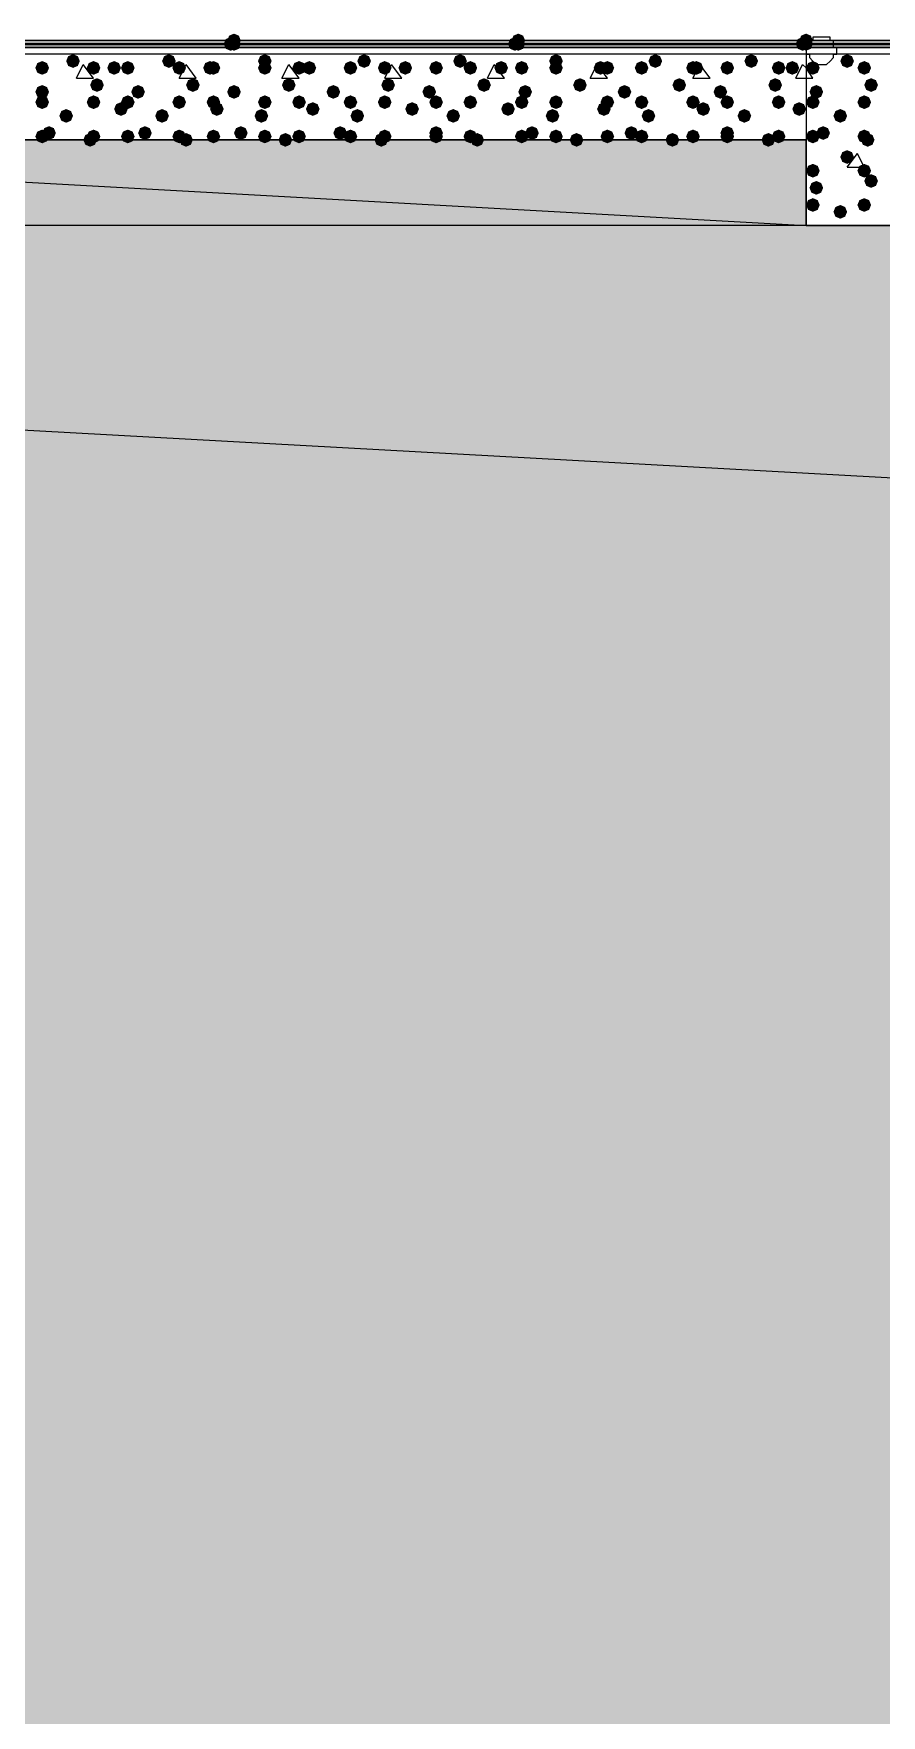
# Model space of a CAD drawing. Header units: millimetres. Extents: x 0 to 420, y 0 to 297.
# Drawn here: x 79.4 to 89.87, y 205.67 to 226.44 of the extents above; entities that cross this region are included whole.
import ezdxf

# ---------------------------------------------------------------- set-up
doc = ezdxf.new("R2010")
doc.units = ezdxf.units.MM
doc.layers.get('0').update_dxf_attribs({"linetype": 'CONTINUOUS'})

msp = doc.modelspace()

# ---------------------------------------------------------------- hatches: boundary and pattern name
at = {"true_color": 0x0000fe}
for points in [[(81.957333, 226.356333), (81.932463, 226.296537), (81.872667, 226.271667), (81.812871, 226.296537), (81.788, 226.356333), (81.812871, 226.416129), (81.872667, 226.441), (81.932462, 226.416129)], [(85.471, 226.356333), (85.446129, 226.296537), (85.386333, 226.271667), (85.326537, 226.296537), (85.301667, 226.356333), (85.326537, 226.416129), (85.386333, 226.441), (85.446129, 226.416129)], [(89.027, 226.356333), (89.002129, 226.296537), (88.942333, 226.271667), (88.882538, 226.296537), (88.857667, 226.356333), (88.882537, 226.416129), (88.942333, 226.441), (89.002129, 226.416129)], [(81.915, 226.314), (81.890129, 226.254204), (81.830333, 226.229333), (81.770538, 226.254204), (81.745667, 226.314), (81.770537, 226.373796), (81.830333, 226.398667), (81.890129, 226.373796)], [(81.915, 226.314), (81.890129, 226.254204), (81.830333, 226.229333), (81.770538, 226.254204), (81.745667, 226.314), (81.770537, 226.373796), (81.830333, 226.398667), (81.890129, 226.373796)], [(81.957333, 226.314), (81.932463, 226.254204), (81.872667, 226.229333), (81.812871, 226.254204), (81.788, 226.314), (81.812871, 226.373796), (81.872667, 226.398667), (81.932462, 226.373796)], [(85.428667, 226.314), (85.403796, 226.254204), (85.344, 226.229333), (85.284204, 226.254204), (85.259333, 226.314), (85.284204, 226.373796), (85.344, 226.398667), (85.403796, 226.373796)], [(85.471, 226.314), (85.446129, 226.254204), (85.386333, 226.229333), (85.326537, 226.254204), (85.301667, 226.314), (85.326537, 226.373796), (85.386333, 226.398667), (85.446129, 226.373796)], [(85.471, 226.314), (85.446129, 226.254204), (85.386333, 226.229333), (85.326537, 226.254204), (85.301667, 226.314), (85.326537, 226.373796), (85.386333, 226.398667), (85.446129, 226.373796)], [(88.984667, 226.314), (88.959796, 226.254204), (88.9, 226.229333), (88.840204, 226.254204), (88.815333, 226.314), (88.840204, 226.373796), (88.9, 226.398667), (88.959796, 226.373796)], [(89.027, 226.314), (89.002129, 226.254204), (88.942333, 226.229333), (88.882538, 226.254204), (88.857667, 226.314), (88.882537, 226.373796), (88.942333, 226.398667), (89.002129, 226.373796)], [(89.027, 226.314), (89.002129, 226.254204), (88.942333, 226.229333), (88.882538, 226.254204), (88.857667, 226.314), (88.882537, 226.373796), (88.942333, 226.398667), (89.002129, 226.373796)]]:
    msp.add_hatch(color=0, dxfattribs=at).paths.add_polyline_path(points, flags=0)
at = {"true_color": 0x000007}
h = msp.add_hatch(color=0, dxfattribs=at)
h.paths.add_polyline_path([(32.342667, 226.271667), (32.342667, 226.314)], flags=0)
h.paths.add_polyline_path([(32.342667, 226.271667), (32.342667, 226.314), (380.788333, 226.271667)], flags=0)
h.paths.add_polyline_path([(32.342667, 226.314), (380.788333, 226.271667), (380.788333, 226.314)], flags=0)
at = {"true_color": 0x000008}
for points in [[(79.586667, 226.017667), (79.561796, 225.957871), (79.502, 225.933), (79.442204, 225.957871), (79.417333, 226.017667), (79.442204, 226.077462), (79.502, 226.102333), (79.561796, 226.077463)], [(79.967667, 226.102333), (79.942796, 226.042537), (79.883, 226.017667), (79.823204, 226.042537), (79.798333, 226.102333), (79.823204, 226.162129), (79.883, 226.187), (79.942796, 226.162129)], [(80.221667, 226.017667), (80.196796, 225.957871), (80.137, 225.933), (80.077204, 225.957871), (80.052333, 226.017667), (80.077204, 226.077462), (80.137, 226.102333), (80.196796, 226.077463)], [(80.475667, 226.017667), (80.450796, 225.957871), (80.391, 225.933), (80.331204, 225.957871), (80.306333, 226.017667), (80.331204, 226.077462), (80.391, 226.102333), (80.450796, 226.077463)], [(80.645, 226.017667), (80.620129, 225.957871), (80.560333, 225.933), (80.500538, 225.957871), (80.475667, 226.017667), (80.500537, 226.077462), (80.560333, 226.102333), (80.620129, 226.077463)], [(81.153, 226.102333), (81.128129, 226.042537), (81.068333, 226.017667), (81.008537, 226.042537), (80.983667, 226.102333), (81.008537, 226.162129), (81.068333, 226.187), (81.128129, 226.162129)], [(81.28, 226.017667), (81.255129, 225.957871), (81.195333, 225.933), (81.135538, 225.957871), (81.110667, 226.017667), (81.135537, 226.077462), (81.195333, 226.102333), (81.255129, 226.077463)], [(81.661, 226.017667), (81.636129, 225.957871), (81.576333, 225.933), (81.516537, 225.957871), (81.491667, 226.017667), (81.516537, 226.077462), (81.576333, 226.102333), (81.636129, 226.077463)], [(81.703333, 226.017667), (81.678463, 225.957871), (81.618667, 225.933), (81.558871, 225.957871), (81.534, 226.017667), (81.558871, 226.077462), (81.618667, 226.102333), (81.678462, 226.077463)], [(82.338333, 226.102333), (82.313463, 226.042537), (82.253667, 226.017667), (82.193871, 226.042537), (82.169, 226.102333), (82.193871, 226.162129), (82.253667, 226.187), (82.313462, 226.162129)], [(82.338333, 226.017667), (82.313463, 225.957871), (82.253667, 225.933), (82.193871, 225.957871), (82.169, 226.017667), (82.193871, 226.077462), (82.253667, 226.102333), (82.313462, 226.077463)], [(82.761667, 226.017667), (82.736796, 225.957871), (82.677, 225.933), (82.617204, 225.957871), (82.592333, 226.017667), (82.617204, 226.077462), (82.677, 226.102333), (82.736796, 226.077463)], [(82.888667, 226.017667), (82.863796, 225.957871), (82.804, 225.933), (82.744204, 225.957871), (82.719333, 226.017667), (82.744204, 226.077462), (82.804, 226.102333), (82.863796, 226.077463)], [(83.396667, 226.017667), (83.371796, 225.957871), (83.312, 225.933), (83.252204, 225.957871), (83.227333, 226.017667), (83.252204, 226.077462), (83.312, 226.102333), (83.371796, 226.077463)], [(83.566, 226.102333), (83.541129, 226.042537), (83.481333, 226.017667), (83.421537, 226.042537), (83.396667, 226.102333), (83.421537, 226.162129), (83.481333, 226.187), (83.541129, 226.162129)], [(83.82, 226.017667), (83.795129, 225.957871), (83.735333, 225.933), (83.675538, 225.957871), (83.650667, 226.017667), (83.675537, 226.077462), (83.735333, 226.102333), (83.795129, 226.077463)], [(84.074, 226.017667), (84.049129, 225.957871), (83.989333, 225.933), (83.929538, 225.957871), (83.904667, 226.017667), (83.929537, 226.077462), (83.989333, 226.102333), (84.049129, 226.077463)], [(84.455, 226.017667), (84.430129, 225.957871), (84.370333, 225.933), (84.310538, 225.957871), (84.285667, 226.017667), (84.310537, 226.077462), (84.370333, 226.102333), (84.430129, 226.077463)], [(84.751333, 226.102333), (84.726462, 226.042537), (84.666667, 226.017667), (84.606871, 226.042537), (84.582, 226.102333), (84.606871, 226.162129), (84.666667, 226.187), (84.726462, 226.162129)], [(84.878333, 226.017667), (84.853463, 225.957871), (84.793667, 225.933), (84.733871, 225.957871), (84.709, 226.017667), (84.733871, 226.077462), (84.793667, 226.102333), (84.853462, 226.077463)], [(85.259333, 226.017667), (85.234462, 225.957871), (85.174667, 225.933), (85.114871, 225.957871), (85.09, 226.017667), (85.114871, 226.077462), (85.174667, 226.102333), (85.234462, 226.077463)], [(85.513333, 226.017667), (85.488463, 225.957871), (85.428667, 225.933), (85.368871, 225.957871), (85.344, 226.017667), (85.368871, 226.077462), (85.428667, 226.102333), (85.488462, 226.077463)], [(85.936667, 226.102333), (85.911796, 226.042537), (85.852, 226.017667), (85.792204, 226.042537), (85.767333, 226.102333), (85.792204, 226.162129), (85.852, 226.187), (85.911796, 226.162129)], [(85.936667, 226.017667), (85.911796, 225.957871), (85.852, 225.933), (85.792204, 225.957871), (85.767333, 226.017667), (85.792204, 226.077462), (85.852, 226.102333), (85.911796, 226.077463)], [(86.487, 226.017667), (86.462129, 225.957871), (86.402333, 225.933), (86.342538, 225.957871), (86.317667, 226.017667), (86.342537, 226.077462), (86.402333, 226.102333), (86.462129, 226.077463)], [(86.571667, 226.017667), (86.546796, 225.957871), (86.487, 225.933), (86.427204, 225.957871), (86.402333, 226.017667), (86.427204, 226.077462), (86.487, 226.102333), (86.546796, 226.077463)], [(86.995, 226.017667), (86.970129, 225.957871), (86.910333, 225.933), (86.850538, 225.957871), (86.825667, 226.017667), (86.850537, 226.077462), (86.910333, 226.102333), (86.970129, 226.077463)], [(87.164333, 226.102333), (87.139462, 226.042537), (87.079667, 226.017667), (87.019871, 226.042537), (86.995, 226.102333), (87.019871, 226.162129), (87.079667, 226.187), (87.139462, 226.162129)], [(87.63, 226.017667), (87.605129, 225.957871), (87.545333, 225.933), (87.485538, 225.957871), (87.460667, 226.017667), (87.485537, 226.077462), (87.545333, 226.102333), (87.605129, 226.077463)], [(87.672333, 226.017667), (87.647463, 225.957871), (87.587667, 225.933), (87.527871, 225.957871), (87.503, 226.017667), (87.527871, 226.077462), (87.587667, 226.102333), (87.647462, 226.077463)], [(88.053333, 226.017667), (88.028463, 225.957871), (87.968667, 225.933), (87.908871, 225.957871), (87.884, 226.017667), (87.908871, 226.077462), (87.968667, 226.102333), (88.028462, 226.077463)], [(88.349667, 226.102333), (88.324796, 226.042537), (88.265, 226.017667), (88.205204, 226.042537), (88.180333, 226.102333), (88.205204, 226.162129), (88.265, 226.187), (88.324796, 226.162129)], [(88.688333, 226.017667), (88.663463, 225.957871), (88.603667, 225.933), (88.543871, 225.957871), (88.519, 226.017667), (88.543871, 226.077462), (88.603667, 226.102333), (88.663462, 226.077463)], [(88.857667, 226.017667), (88.832796, 225.957871), (88.773, 225.933), (88.713204, 225.957871), (88.688333, 226.017667), (88.713204, 226.077462), (88.773, 226.102333), (88.832796, 226.077463)], [(80.264, 225.806), (80.239129, 225.746204), (80.179333, 225.721333), (80.119538, 225.746204), (80.094667, 225.806), (80.119537, 225.865796), (80.179333, 225.890667), (80.239129, 225.865796)], [(81.449333, 225.806), (81.424462, 225.746204), (81.364667, 225.721333), (81.304871, 225.746204), (81.28, 225.806), (81.304871, 225.865796), (81.364667, 225.890667), (81.424462, 225.865796)], [(82.634667, 225.806), (82.609796, 225.746204), (82.55, 225.721333), (82.490204, 225.746204), (82.465333, 225.806), (82.490204, 225.865796), (82.55, 225.890667), (82.609796, 225.865796)], [(83.862333, 225.806), (83.837463, 225.746204), (83.777667, 225.721333), (83.717871, 225.746204), (83.693, 225.806), (83.717871, 225.865796), (83.777667, 225.890667), (83.837462, 225.865796)], [(85.047667, 225.806), (85.022796, 225.746204), (84.963, 225.721333), (84.903204, 225.746204), (84.878333, 225.806), (84.903204, 225.865796), (84.963, 225.890667), (85.022796, 225.865796)], [(86.233, 225.806), (86.208129, 225.746204), (86.148333, 225.721333), (86.088538, 225.746204), (86.063667, 225.806), (86.088537, 225.865796), (86.148333, 225.890667), (86.208129, 225.865796)], [(87.460667, 225.806), (87.435796, 225.746204), (87.376, 225.721333), (87.316204, 225.746204), (87.291333, 225.806), (87.316204, 225.865796), (87.376, 225.890667), (87.435796, 225.865796)], [(88.646, 225.806), (88.621129, 225.746204), (88.561333, 225.721333), (88.501537, 225.746204), (88.476667, 225.806), (88.501537, 225.865796), (88.561333, 225.890667), (88.621129, 225.865796)], [(79.586667, 225.721333), (79.561796, 225.661537), (79.502, 225.636667), (79.442204, 225.661537), (79.417333, 225.721333), (79.442204, 225.781129), (79.502, 225.806), (79.561796, 225.781129)], [(79.586667, 225.594333), (79.561796, 225.534538), (79.502, 225.509667), (79.442204, 225.534538), (79.417333, 225.594333), (79.442204, 225.654129), (79.502, 225.679), (79.561796, 225.654129)], [(80.221667, 225.594333), (80.196796, 225.534538), (80.137, 225.509667), (80.077204, 225.534538), (80.052333, 225.594333), (80.077204, 225.654129), (80.137, 225.679), (80.196796, 225.654129)], [(80.645, 225.594333), (80.620129, 225.534538), (80.560333, 225.509667), (80.500538, 225.534538), (80.475667, 225.594333), (80.500537, 225.654129), (80.560333, 225.679), (80.620129, 225.654129)], [(80.772, 225.721333), (80.747129, 225.661537), (80.687333, 225.636667), (80.627538, 225.661537), (80.602667, 225.721333), (80.627537, 225.781129), (80.687333, 225.806), (80.747129, 225.781129)], [(81.28, 225.594333), (81.255129, 225.534538), (81.195333, 225.509667), (81.135538, 225.534538), (81.110667, 225.594333), (81.135537, 225.654129), (81.195333, 225.679), (81.255129, 225.654129)], [(81.703333, 225.594333), (81.678463, 225.534538), (81.618667, 225.509667), (81.558871, 225.534538), (81.534, 225.594333), (81.558871, 225.654129), (81.618667, 225.679), (81.678462, 225.654129)], [(81.957333, 225.721333), (81.932463, 225.661537), (81.872667, 225.636667), (81.812871, 225.661537), (81.788, 225.721333), (81.812871, 225.781129), (81.872667, 225.806), (81.932462, 225.781129)], [(82.338333, 225.594333), (82.313463, 225.534538), (82.253667, 225.509667), (82.193871, 225.534538), (82.169, 225.594333), (82.193871, 225.654129), (82.253667, 225.679), (82.313462, 225.654129)], [(82.761667, 225.594333), (82.736796, 225.534538), (82.677, 225.509667), (82.617204, 225.534538), (82.592333, 225.594333), (82.617204, 225.654129), (82.677, 225.679), (82.736796, 225.654129)], [(83.185, 225.721333), (83.160129, 225.661537), (83.100333, 225.636667), (83.040538, 225.661537), (83.015667, 225.721333), (83.040537, 225.781129), (83.100333, 225.806), (83.160129, 225.781129)], [(83.396667, 225.594333), (83.371796, 225.534538), (83.312, 225.509667), (83.252204, 225.534538), (83.227333, 225.594333), (83.252204, 225.654129), (83.312, 225.679), (83.371796, 225.654129)], [(83.82, 225.594333), (83.795129, 225.534538), (83.735333, 225.509667), (83.675538, 225.534538), (83.650667, 225.594333), (83.675537, 225.654129), (83.735333, 225.679), (83.795129, 225.654129)], [(84.370333, 225.721333), (84.345463, 225.661537), (84.285667, 225.636667), (84.225871, 225.661537), (84.201, 225.721333), (84.225871, 225.781129), (84.285667, 225.806), (84.345462, 225.781129)], [(84.455, 225.594333), (84.430129, 225.534538), (84.370333, 225.509667), (84.310538, 225.534538), (84.285667, 225.594333), (84.310537, 225.654129), (84.370333, 225.679), (84.430129, 225.654129)], [(84.878333, 225.594333), (84.853463, 225.534538), (84.793667, 225.509667), (84.733871, 225.534538), (84.709, 225.594333), (84.733871, 225.654129), (84.793667, 225.679), (84.853462, 225.654129)], [(85.513333, 225.594333), (85.488463, 225.534538), (85.428667, 225.509667), (85.368871, 225.534538), (85.344, 225.594333), (85.368871, 225.654129), (85.428667, 225.679), (85.488462, 225.654129)], [(85.555667, 225.721333), (85.530796, 225.661537), (85.471, 225.636667), (85.411204, 225.661537), (85.386333, 225.721333), (85.411204, 225.781129), (85.471, 225.806), (85.530796, 225.781129)], [(85.936667, 225.594333), (85.911796, 225.534538), (85.852, 225.509667), (85.792204, 225.534538), (85.767333, 225.594333), (85.792204, 225.654129), (85.852, 225.679), (85.911796, 225.654129)], [(86.571667, 225.594333), (86.546796, 225.534538), (86.487, 225.509667), (86.427204, 225.534538), (86.402333, 225.594333), (86.427204, 225.654129), (86.487, 225.679), (86.546796, 225.654129)], [(86.783333, 225.721333), (86.758463, 225.661537), (86.698667, 225.636667), (86.638871, 225.661537), (86.614, 225.721333), (86.638871, 225.781129), (86.698667, 225.806), (86.758462, 225.781129)], [(86.995, 225.594333), (86.970129, 225.534538), (86.910333, 225.509667), (86.850538, 225.534538), (86.825667, 225.594333), (86.850537, 225.654129), (86.910333, 225.679), (86.970129, 225.654129)], [(87.63, 225.594333), (87.605129, 225.534538), (87.545333, 225.509667), (87.485538, 225.534538), (87.460667, 225.594333), (87.485537, 225.654129), (87.545333, 225.679), (87.605129, 225.654129)], [(87.968667, 225.721333), (87.943796, 225.661537), (87.884, 225.636667), (87.824204, 225.661537), (87.799333, 225.721333), (87.824204, 225.781129), (87.884, 225.806), (87.943796, 225.781129)], [(88.053333, 225.594333), (88.028463, 225.534538), (87.968667, 225.509667), (87.908871, 225.534538), (87.884, 225.594333), (87.908871, 225.654129), (87.968667, 225.679), (88.028462, 225.654129)], [(88.688333, 225.594333), (88.663463, 225.534538), (88.603667, 225.509667), (88.543871, 225.534538), (88.519, 225.594333), (88.543871, 225.654129), (88.603667, 225.679), (88.663462, 225.654129)], [(79.883, 225.425), (79.858129, 225.365204), (79.798333, 225.340333), (79.738537, 225.365204), (79.713667, 225.425), (79.738537, 225.484796), (79.798333, 225.509667), (79.858129, 225.484796)], [(80.560333, 225.509667), (80.535463, 225.449871), (80.475667, 225.425), (80.415871, 225.449871), (80.391, 225.509667), (80.415871, 225.569462), (80.475667, 225.594333), (80.535462, 225.569463)], [(81.068333, 225.425), (81.043463, 225.365204), (80.983667, 225.340333), (80.923871, 225.365204), (80.899, 225.425), (80.923871, 225.484796), (80.983667, 225.509667), (81.043462, 225.484796)], [(81.745667, 225.509667), (81.720796, 225.449871), (81.661, 225.425), (81.601204, 225.449871), (81.576333, 225.509667), (81.601204, 225.569462), (81.661, 225.594333), (81.720796, 225.569463)], [(82.296, 225.425), (82.271129, 225.365204), (82.211333, 225.340333), (82.151537, 225.365204), (82.126667, 225.425), (82.151537, 225.484796), (82.211333, 225.509667), (82.271129, 225.484796)], [(82.931, 225.509667), (82.906129, 225.449871), (82.846333, 225.425), (82.786537, 225.449871), (82.761667, 225.509667), (82.786537, 225.569462), (82.846333, 225.594333), (82.906129, 225.569463)], [(83.481333, 225.425), (83.456463, 225.365204), (83.396667, 225.340333), (83.336871, 225.365204), (83.312, 225.425), (83.336871, 225.484796), (83.396667, 225.509667), (83.456462, 225.484796)], [(84.158667, 225.509667), (84.133796, 225.449871), (84.074, 225.425), (84.014204, 225.449871), (83.989333, 225.509667), (84.014204, 225.569462), (84.074, 225.594333), (84.133796, 225.569463)], [(84.666667, 225.425), (84.641796, 225.365204), (84.582, 225.340333), (84.522204, 225.365204), (84.497333, 225.425), (84.522204, 225.484796), (84.582, 225.509667), (84.641796, 225.484796)], [(85.344, 225.509667), (85.319129, 225.449871), (85.259333, 225.425), (85.199538, 225.449871), (85.174667, 225.509667), (85.199537, 225.569462), (85.259333, 225.594333), (85.319129, 225.569463)], [(85.894333, 225.425), (85.869462, 225.365204), (85.809667, 225.340333), (85.749871, 225.365204), (85.725, 225.425), (85.749871, 225.484796), (85.809667, 225.509667), (85.869462, 225.484796)], [(86.529333, 225.509667), (86.504462, 225.449871), (86.444667, 225.425), (86.384871, 225.449871), (86.36, 225.509667), (86.384871, 225.569462), (86.444667, 225.594333), (86.504462, 225.569463)], [(87.079667, 225.425), (87.054796, 225.365204), (86.995, 225.340333), (86.935204, 225.365204), (86.910333, 225.425), (86.935204, 225.484796), (86.995, 225.509667), (87.054796, 225.484796)], [(87.757, 225.509667), (87.732129, 225.449871), (87.672333, 225.425), (87.612538, 225.449871), (87.587667, 225.509667), (87.612537, 225.569462), (87.672333, 225.594333), (87.732129, 225.569463)], [(88.265, 225.425), (88.240129, 225.365204), (88.180333, 225.340333), (88.120538, 225.365204), (88.095667, 225.425), (88.120537, 225.484796), (88.180333, 225.509667), (88.240129, 225.484796)], [(88.942333, 225.509667), (88.917463, 225.449871), (88.857667, 225.425), (88.797871, 225.449871), (88.773, 225.509667), (88.797871, 225.569462), (88.857667, 225.594333), (88.917462, 225.569463)], [(79.586667, 225.171), (79.561796, 225.111204), (79.502, 225.086333), (79.442204, 225.111204), (79.417333, 225.171), (79.442204, 225.230796), (79.502, 225.255667), (79.561796, 225.230796)], [(79.671333, 225.213333), (79.646462, 225.153537), (79.586667, 225.128667), (79.526871, 225.153537), (79.502, 225.213333), (79.526871, 225.273129), (79.586667, 225.298), (79.646462, 225.273129)], [(80.179333, 225.128667), (80.154462, 225.068871), (80.094667, 225.044), (80.034871, 225.068871), (80.01, 225.128667), (80.034871, 225.188462), (80.094667, 225.213333), (80.154462, 225.188463)], [(80.221667, 225.171), (80.196796, 225.111204), (80.137, 225.086333), (80.077204, 225.111204), (80.052333, 225.171), (80.077204, 225.230796), (80.137, 225.255667), (80.196796, 225.230796)], [(80.645, 225.171), (80.620129, 225.111204), (80.560333, 225.086333), (80.500538, 225.111204), (80.475667, 225.171), (80.500537, 225.230796), (80.560333, 225.255667), (80.620129, 225.230796)], [(80.856667, 225.213333), (80.831796, 225.153537), (80.772, 225.128667), (80.712204, 225.153537), (80.687333, 225.213333), (80.712204, 225.273129), (80.772, 225.298), (80.831796, 225.273129)], [(81.28, 225.171), (81.255129, 225.111204), (81.195333, 225.086333), (81.135538, 225.111204), (81.110667, 225.171), (81.135537, 225.230796), (81.195333, 225.255667), (81.255129, 225.230796)], [(81.364667, 225.128667), (81.339796, 225.068871), (81.28, 225.044), (81.220204, 225.068871), (81.195333, 225.128667), (81.220204, 225.188462), (81.28, 225.213333), (81.339796, 225.188463)], [(81.703333, 225.171), (81.678463, 225.111204), (81.618667, 225.086333), (81.558871, 225.111204), (81.534, 225.171), (81.558871, 225.230796), (81.618667, 225.255667), (81.678462, 225.230796)], [(82.042, 225.213333), (82.017129, 225.153537), (81.957333, 225.128667), (81.897538, 225.153537), (81.872667, 225.213333), (81.897537, 225.273129), (81.957333, 225.298), (82.017129, 225.273129)], [(82.338333, 225.171), (82.313463, 225.111204), (82.253667, 225.086333), (82.193871, 225.111204), (82.169, 225.171), (82.193871, 225.230796), (82.253667, 225.255667), (82.313462, 225.230796)], [(82.592333, 225.128667), (82.567463, 225.068871), (82.507667, 225.044), (82.447871, 225.068871), (82.423, 225.128667), (82.447871, 225.188462), (82.507667, 225.213333), (82.567462, 225.188463)], [(82.761667, 225.171), (82.736796, 225.111204), (82.677, 225.086333), (82.617204, 225.111204), (82.592333, 225.171), (82.617204, 225.230796), (82.677, 225.255667), (82.736796, 225.230796)], [(83.269667, 225.213333), (83.244796, 225.153537), (83.185, 225.128667), (83.125204, 225.153537), (83.100333, 225.213333), (83.125204, 225.273129), (83.185, 225.298), (83.244796, 225.273129)], [(83.396667, 225.171), (83.371796, 225.111204), (83.312, 225.086333), (83.252204, 225.111204), (83.227333, 225.171), (83.252204, 225.230796), (83.312, 225.255667), (83.371796, 225.230796)], [(83.777667, 225.128667), (83.752796, 225.068871), (83.693, 225.044), (83.633204, 225.068871), (83.608333, 225.128667), (83.633204, 225.188462), (83.693, 225.213333), (83.752796, 225.188463)], [(83.82, 225.171), (83.795129, 225.111204), (83.735333, 225.086333), (83.675538, 225.111204), (83.650667, 225.171), (83.675537, 225.230796), (83.735333, 225.255667), (83.795129, 225.230796)], [(84.455, 225.213333), (84.430129, 225.153537), (84.370333, 225.128667), (84.310538, 225.153537), (84.285667, 225.213333), (84.310537, 225.273129), (84.370333, 225.298), (84.430129, 225.273129)], [(84.455, 225.171), (84.430129, 225.111204), (84.370333, 225.086333), (84.310538, 225.111204), (84.285667, 225.171), (84.310537, 225.230796), (84.370333, 225.255667), (84.430129, 225.230796)], [(84.878333, 225.171), (84.853463, 225.111204), (84.793667, 225.086333), (84.733871, 225.111204), (84.709, 225.171), (84.733871, 225.230796), (84.793667, 225.255667), (84.853462, 225.230796)], [(84.963, 225.128667), (84.938129, 225.068871), (84.878333, 225.044), (84.818537, 225.068871), (84.793667, 225.128667), (84.818537, 225.188462), (84.878333, 225.213333), (84.938129, 225.188463)], [(85.513333, 225.171), (85.488463, 225.111204), (85.428667, 225.086333), (85.368871, 225.111204), (85.344, 225.171), (85.368871, 225.230796), (85.428667, 225.255667), (85.488462, 225.230796)], [(85.640333, 225.213333), (85.615463, 225.153537), (85.555667, 225.128667), (85.495871, 225.153537), (85.471, 225.213333), (85.495871, 225.273129), (85.555667, 225.298), (85.615462, 225.273129)], [(85.936667, 225.171), (85.911796, 225.111204), (85.852, 225.086333), (85.792204, 225.111204), (85.767333, 225.171), (85.792204, 225.230796), (85.852, 225.255667), (85.911796, 225.230796)], [(86.190667, 225.128667), (86.165796, 225.068871), (86.106, 225.044), (86.046204, 225.068871), (86.021333, 225.128667), (86.046204, 225.188462), (86.106, 225.213333), (86.165796, 225.188463)], [(86.571667, 225.171), (86.546796, 225.111204), (86.487, 225.086333), (86.427204, 225.111204), (86.402333, 225.171), (86.427204, 225.230796), (86.487, 225.255667), (86.546796, 225.230796)], [(86.868, 225.213333), (86.843129, 225.153537), (86.783333, 225.128667), (86.723537, 225.153537), (86.698667, 225.213333), (86.723537, 225.273129), (86.783333, 225.298), (86.843129, 225.273129)], [(86.995, 225.171), (86.970129, 225.111204), (86.910333, 225.086333), (86.850538, 225.111204), (86.825667, 225.171), (86.850537, 225.230796), (86.910333, 225.255667), (86.970129, 225.230796)], [(87.376, 225.128667), (87.351129, 225.068871), (87.291333, 225.044), (87.231537, 225.068871), (87.206667, 225.128667), (87.231537, 225.188462), (87.291333, 225.213333), (87.351129, 225.188463)], [(87.63, 225.171), (87.605129, 225.111204), (87.545333, 225.086333), (87.485538, 225.111204), (87.460667, 225.171), (87.485537, 225.230796), (87.545333, 225.255667), (87.605129, 225.230796)], [(88.053333, 225.213333), (88.028463, 225.153537), (87.968667, 225.128667), (87.908871, 225.153537), (87.884, 225.213333), (87.908871, 225.273129), (87.968667, 225.298), (88.028462, 225.273129)], [(88.053333, 225.171), (88.028463, 225.111204), (87.968667, 225.086333), (87.908871, 225.111204), (87.884, 225.171), (87.908871, 225.230796), (87.968667, 225.255667), (88.028462, 225.230796)], [(88.561333, 225.128667), (88.536462, 225.068871), (88.476667, 225.044), (88.416871, 225.068871), (88.392, 225.128667), (88.416871, 225.188462), (88.476667, 225.213333), (88.536462, 225.188463)], [(88.688333, 225.171), (88.663463, 225.111204), (88.603667, 225.086333), (88.543871, 225.111204), (88.519, 225.171), (88.543871, 225.230796), (88.603667, 225.255667), (88.663462, 225.230796)]]:
    msp.add_hatch(color=0, dxfattribs=at).paths.add_polyline_path(points, flags=0)
at = {"true_color": 0x000007}
for points in [[(89.111667, 226.017667), (89.086796, 225.957871), (89.027, 225.933), (88.967204, 225.957871), (88.942333, 226.017667), (88.967204, 226.077462), (89.027, 226.102333), (89.086796, 226.077463)], [(89.535, 226.102333), (89.510129, 226.042537), (89.450333, 226.017667), (89.390538, 226.042537), (89.365667, 226.102333), (89.390537, 226.162129), (89.450333, 226.187), (89.510129, 226.162129)], [(89.746667, 226.017667), (89.721796, 225.957871), (89.662, 225.933), (89.602204, 225.957871), (89.577333, 226.017667), (89.602204, 226.077462), (89.662, 226.102333), (89.721796, 226.077463)], [(89.831333, 225.806), (89.806462, 225.746204), (89.746667, 225.721333), (89.686871, 225.746204), (89.662, 225.806), (89.686871, 225.865796), (89.746667, 225.890667), (89.806462, 225.865796)], [(89.111667, 225.594333), (89.086796, 225.534538), (89.027, 225.509667), (88.967204, 225.534538), (88.942333, 225.594333), (88.967204, 225.654129), (89.027, 225.679), (89.086796, 225.654129)], [(89.154, 225.721333), (89.129129, 225.661537), (89.069333, 225.636667), (89.009538, 225.661537), (88.984667, 225.721333), (89.009537, 225.781129), (89.069333, 225.806), (89.129129, 225.781129)], [(89.746667, 225.594333), (89.721796, 225.534538), (89.662, 225.509667), (89.602204, 225.534538), (89.577333, 225.594333), (89.602204, 225.654129), (89.662, 225.679), (89.721796, 225.654129)], [(89.450333, 225.425), (89.425463, 225.365204), (89.365667, 225.340333), (89.305871, 225.365204), (89.281, 225.425), (89.305871, 225.484796), (89.365667, 225.509667), (89.425462, 225.484796)], [(89.111667, 225.171), (89.086796, 225.111204), (89.027, 225.086333), (88.967204, 225.111204), (88.942333, 225.171), (88.967204, 225.230796), (89.027, 225.255667), (89.086796, 225.230796)], [(89.238667, 225.213333), (89.213796, 225.153537), (89.154, 225.128667), (89.094204, 225.153537), (89.069333, 225.213333), (89.094204, 225.273129), (89.154, 225.298), (89.213796, 225.273129)], [(89.746667, 225.171), (89.721796, 225.111204), (89.662, 225.086333), (89.602204, 225.111204), (89.577333, 225.171), (89.602204, 225.230796), (89.662, 225.255667), (89.721796, 225.230796)], [(89.789, 225.128667), (89.764129, 225.068871), (89.704333, 225.044), (89.644538, 225.068871), (89.619667, 225.128667), (89.644537, 225.188462), (89.704333, 225.213333), (89.764129, 225.188463)], [(89.535, 224.917), (89.510129, 224.857204), (89.450333, 224.832333), (89.390538, 224.857204), (89.365667, 224.917), (89.390537, 224.976796), (89.450333, 225.001667), (89.510129, 224.976796)], [(89.111667, 224.747667), (89.086796, 224.687871), (89.027, 224.663), (88.967204, 224.687871), (88.942333, 224.747667), (88.967204, 224.807462), (89.027, 224.832333), (89.086796, 224.807463)], [(89.746667, 224.747667), (89.721796, 224.687871), (89.662, 224.663), (89.602204, 224.687871), (89.577333, 224.747667), (89.602204, 224.807462), (89.662, 224.832333), (89.721796, 224.807463)], [(89.154, 224.536), (89.129129, 224.476204), (89.069333, 224.451333), (89.009538, 224.476204), (88.984667, 224.536), (89.009537, 224.595796), (89.069333, 224.620667), (89.129129, 224.595796)], [(89.831333, 224.620667), (89.806462, 224.560871), (89.746667, 224.536), (89.686871, 224.560871), (89.662, 224.620667), (89.686871, 224.680462), (89.746667, 224.705333), (89.806462, 224.680463)], [(89.111667, 224.324333), (89.086796, 224.264537), (89.027, 224.239667), (88.967204, 224.264537), (88.942333, 224.324333), (88.967204, 224.384129), (89.027, 224.409), (89.086796, 224.384129)], [(89.746667, 224.324333), (89.721796, 224.264537), (89.662, 224.239667), (89.602204, 224.264537), (89.577333, 224.324333), (89.602204, 224.384129), (89.662, 224.409), (89.721796, 224.384129)], [(89.450333, 224.239667), (89.425463, 224.179871), (89.365667, 224.155), (89.305871, 224.179871), (89.281, 224.239667), (89.305871, 224.299462), (89.365667, 224.324333), (89.425462, 224.299463)]]:
    msp.add_hatch(color=0, dxfattribs=at).paths.add_polyline_path(points, flags=0)
at = {"true_color": 0x000008}
h = msp.add_hatch(color=0, dxfattribs=at)
h.paths.add_polyline_path([(88.942333, 225.128667), (69.892333, 225.128667), (88.942333, 224.070333)], flags=0)
h.paths.add_polyline_path([(69.892333, 225.128667), (88.942333, 224.070333), (69.892333, 224.070333)], flags=0)
h = msp.add_hatch(color=0, dxfattribs=at)
h.paths.add_polyline_path([(379.603, 224.070333), (33.528, 224.070333), (379.603, 204.978)], flags=0)
h.paths.add_polyline_path([(33.528, 224.070333), (379.603, 204.978), (33.528, 204.978)], flags=0)

# ---------------------------------------------------------------- linework, layer by layer
at = {"color": 0, "true_color": 0x000007}
for points in [[(32.300333, 226.356333), (380.788333, 226.356333), (32.300333, 226.314), (380.788333, 226.314)], [(380.788333, 226.356333), (32.300333, 226.356333), (32.300333, 226.314)], [(380.788333, 226.314), (32.342667, 226.314), (32.300333, 226.314)], [(32.342667, 226.314), (380.788333, 226.314)], [(32.342667, 226.271667), (380.788333, 226.271667)], [(88.942333, 226.187), (69.892333, 226.187)], [(89.027, 225.890667), (88.942333, 226.017667)], [(88.942333, 225.890667), (89.027, 225.890667)], [(69.892333, 225.128667), (88.942333, 225.128667)], [(89.450333, 224.79), (89.577333, 224.959333)], [(89.450333, 224.79), (89.662, 224.79)], [(89.662, 224.79), (89.577333, 224.959333)]]:
    msp.add_lwpolyline(points, dxfattribs=at)
for points in [[(32.342667, 226.314), (380.788333, 226.314)], [(32.342667, 226.271667), (32.342667, 226.314), (380.788333, 226.271667)], [(32.342667, 226.314), (380.788333, 226.271667), (380.788333, 226.314)], [(88.942333, 226.229333), (88.942333, 226.187), (88.984667, 226.187), (88.984667, 226.144667), (89.027, 226.102333), (89.069333, 226.06), (89.111667, 226.06), (89.154, 226.06), (89.196333, 226.06), (89.238667, 226.102333), (89.281, 226.144667), (89.281, 226.187), (89.323333, 226.187), (89.323333, 226.229333), (89.323333, 226.271667), (89.281, 226.271667), (89.281, 226.314), (89.281, 226.356333), (89.238667, 226.356333), (89.238667, 226.398667), (89.196333, 226.398667), (89.154, 226.398667), (89.111667, 226.398667), (89.069333, 226.398667), (89.027, 226.398667), (89.027, 226.356333), (88.984667, 226.356333), (88.984667, 226.314), (88.984667, 226.271667), (88.942333, 226.271667)], [(88.942333, 226.187), (88.942333, 224.070333), (91.059, 224.070333), (91.059, 226.187)]]:
    msp.add_lwpolyline(points, close=True, dxfattribs=at)
at = {"color": 0, "true_color": 0x000008}
for points in [[(79.925333, 225.890667), (80.01, 226.06)], [(80.137, 225.890667), (80.01, 226.06)], [(81.195333, 225.890667), (81.28, 226.06)], [(81.407, 225.890667), (81.28, 226.06)], [(82.465333, 225.890667), (82.55, 226.06)], [(82.677, 225.890667), (82.55, 226.06)], [(83.735333, 225.890667), (83.82, 226.06)], [(83.947, 225.890667), (83.82, 226.06)], [(85.005333, 225.890667), (85.09, 226.06)], [(85.217, 225.890667), (85.09, 226.06)], [(86.275333, 225.890667), (86.36, 226.06)], [(86.487, 225.890667), (86.36, 226.06)], [(87.545333, 225.890667), (87.63, 226.06)], [(87.757, 225.890667), (87.63, 226.06)], [(88.815333, 225.890667), (88.9, 226.06)], [(88.942333, 226.017667), (88.9, 226.06)], [(79.925333, 225.890667), (80.137, 225.890667)], [(81.195333, 225.890667), (81.407, 225.890667)], [(82.465333, 225.890667), (82.677, 225.890667)], [(83.735333, 225.890667), (83.947, 225.890667)], [(85.005333, 225.890667), (85.217, 225.890667)], [(86.275333, 225.890667), (86.487, 225.890667)], [(87.545333, 225.890667), (87.757, 225.890667)], [(88.815333, 225.890667), (88.942333, 225.890667)]]:
    msp.add_lwpolyline(points, dxfattribs=at)
for points in [[(88.942333, 225.128667), (69.892333, 225.128667), (88.942333, 224.070333)], [(69.892333, 225.128667), (88.942333, 224.070333), (69.892333, 224.070333)], [(379.603, 224.070333), (33.528, 224.070333), (379.603, 204.978)], [(33.528, 224.070333), (379.603, 204.978), (33.528, 204.978)]]:
    msp.add_lwpolyline(points, close=True, dxfattribs=at)

doc.saveas('drawing.dxf')
